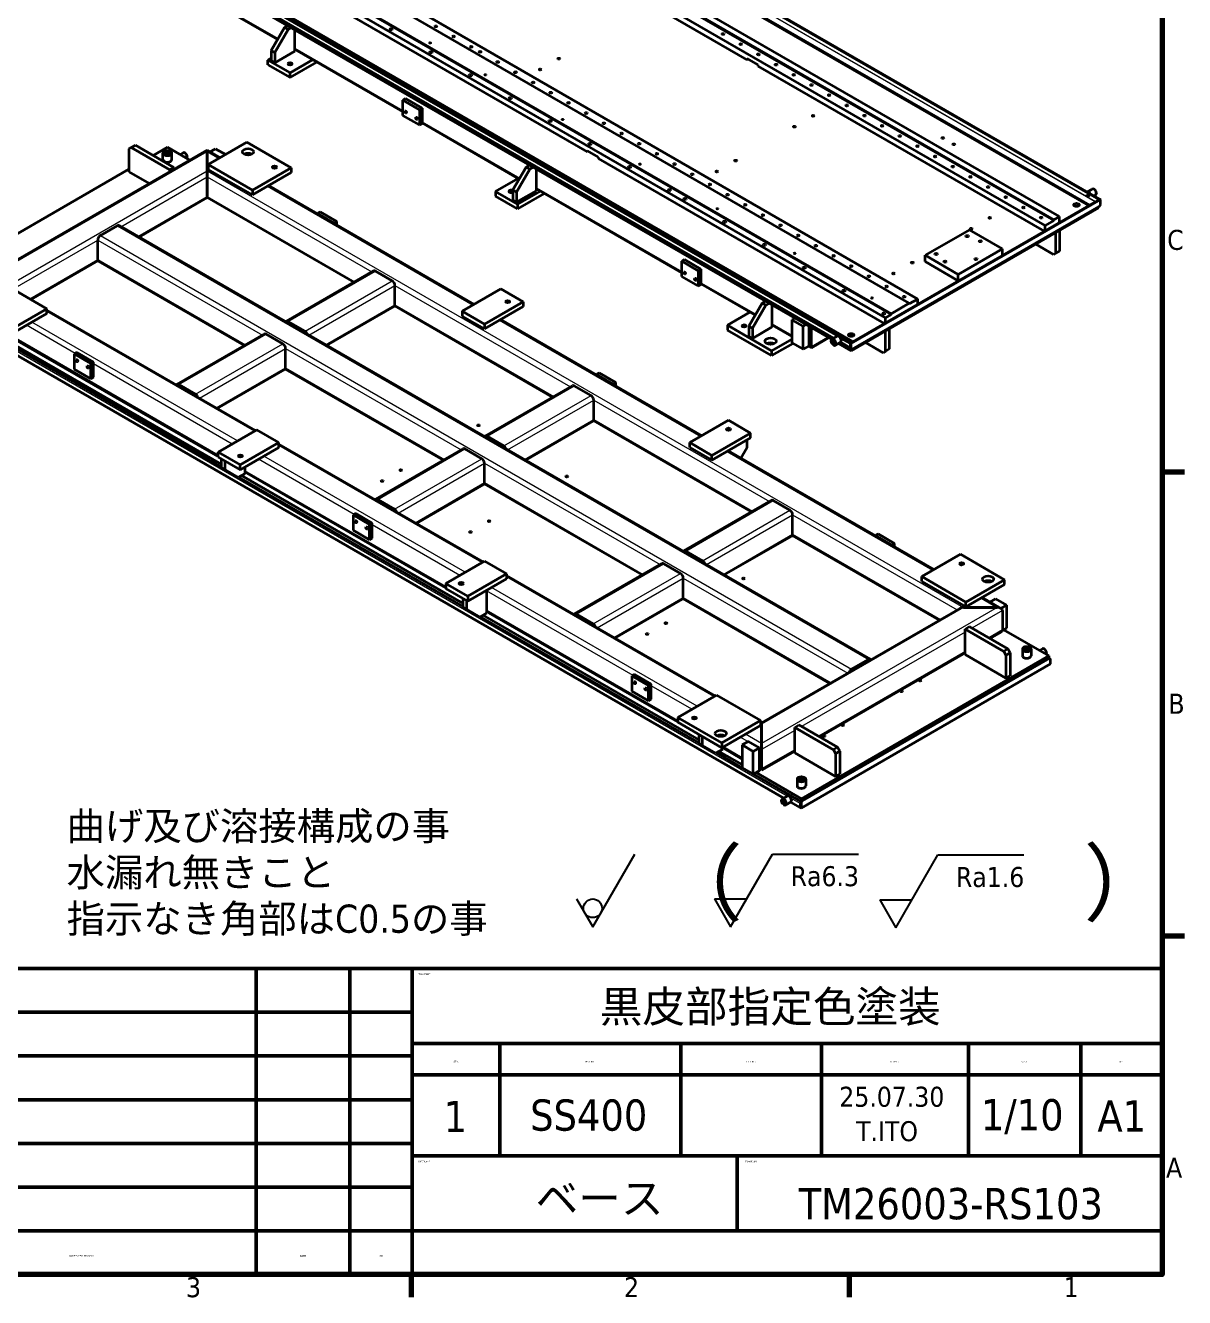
# Model space of a CAD drawing. Header units: millimetres. Extents: x -405 to 8410, y -405 to 5940.
# Drawn here: x 6391 to 8246, y 163 to 2200 of the extents above; entities that cross this region are included whole.
import ezdxf

# ---------------------------------------------------------------- set-up
doc = ezdxf.new("R2010")
doc.units = ezdxf.units.MM
doc.header["$LTSCALE"] = 10
for name, color, linetype, lineweight in [('Border (ISO)', 7, 'Continuous', 70), ('Symbol (ISO)', 7, 'Continuous', 25), ('Visible (ISO)', 7, 'Continuous', 35), ('Visible Narrow (ISO)', 7, 'Continuous', 5)]:
    doc.layers.add(name, color=color, linetype=linetype, lineweight=lineweight)
doc.styles.add('MX_NOTE_STANDARD', font='tahoma.ttf')
doc.styles.add('Note Text (JIS)', font='tahoma.ttf')

# ---------------------------------------------------------------- blocks, each defined once
blk = doc.blocks.new('図面枠 既定の図面枠')
at = {"layer": 'Border (ISO)'}
for p, q in [((821, 148.5), (824.6, 148.5)), ((821, 74.25), (824.6, 74.25)), ((700.83, 20), (700.83, 16.4)), ((770.92, 20), (770.92, 16.4))]:
    blk.add_line(p, q, dxfattribs=at)
at = {"layer": 'Border (ISO)', "flags": 128}
blk.add_lwpolyline([(20, 20), (20, 574), (821, 574), (821, 20), (20, 20)], dxfattribs=at)
at = {"layer": 'Border (ISO)', "char_height": 3.2, "attachment_point": 7, "style": 'MX_NOTE_STANDARD'}
for s, insert in [('C', (821.82, 183.97)), ('B', (822.02, 109.78)), ('A', (821.64, 35.53)), ('3', (664.8, 16.33)), ('2', (734.9, 16.4)), ('1', (805.24, 16.4))]:
    blk.add_mtext(s, dxfattribs=dict(at, insert=insert))
blk = doc.blocks.new('面の指示記号 ID1')
at = {"layer": 'Symbol (ISO)'}
for p, q in [((729.89, 75.65), (736.62, 87.3)), ((727.3, 80.13), (729.89, 75.65))]:
    blk.add_line(p, q, dxfattribs=at)
blk.add_circle((729.89, 78.64), 1.49, dxfattribs=at)
blk = doc.blocks.new('面の指示記号 ID2')
at = {"layer": 'Symbol (ISO)'}
for p, q in [((751.95, 75.65), (758.68, 87.3)), ((758.68, 87.3), (772.41, 87.3)), ((749.36, 80.13), (751.95, 75.65)), ((749.36, 80.13), (754.54, 80.13))]:
    blk.add_line(p, q, dxfattribs=at)
at = {"layer": 'Symbol (ISO)', "insert": (761.56, 82.12), "char_height": 3.2, "attachment_point": 7, "style": 'MX_NOTE_STANDARD'}
blk.add_mtext('Ra6.3', dxfattribs=at)
blk = doc.blocks.new('面の指示記号 ID3')
at = {"layer": 'Symbol (ISO)'}
for p, q in [((778.4, 75.52), (785.13, 87.18)), ((785.13, 87.18), (798.87, 87.18)), ((775.81, 80), (778.4, 75.52)), ((775.81, 80), (780.99, 80))]:
    blk.add_line(p, q, dxfattribs=at)
at = {"layer": 'Symbol (ISO)', "insert": (788.01, 81.99), "char_height": 3.2, "attachment_point": 7, "style": 'MX_NOTE_STANDARD'}
blk.add_mtext('Ra1.6', dxfattribs=at)

msp = doc.modelspace()

# ---------------------------------------------------------------- linework, layer by layer
at = {"color": 7, "linetype": 'Continuous', "lineweight": 50}
for p, q in [((6200.001, 690.001), (8210, 690.001)), ((6760.001, 690.001), (6760.001, 200)), ((6910, 690.001), (6910, 200)), ((7010, 690.001), (7010, 200)), ((8210, 690.001), (8210, 200)), ((6200.001, 620.001), (7010, 620.001)), ((6200.001, 550.001), (7010, 550.001)), ((7010, 570.001), (8210, 570.001)), ((7150, 390.001), (7150, 570.001)), ((7440, 570.001), (7440, 390.001)), ((7665, 570.001), (7665, 390.001)), ((7900, 570.001), (7900, 390.001)), ((8080, 570.001), (8080, 390.001)), ((8210, 520.001), (7010, 520.001)), ((6200.001, 480.001), (7010, 480.001)), ((6200.001, 410.001), (7010, 410.001)), ((7010, 390.001), (8210, 390.001)), ((7530, 390.001), (7530, 270.001)), ((6200.001, 340.001), (7010, 340.001)), ((6200.001, 270.001), (8210, 270.001)), ((8210, 200), (6200.001, 200))]:
    msp.add_line(p, q, dxfattribs=at)
at = {"layer": 'Visible (ISO)'}
for p, q in [((8109.084, 1920.832), (6698.406, 2735.288)), ((8110.215, 1921.486), (6699.537, 2735.941)), ((6688.93, 2722.959), (8093.669, 1911.933)), ((6688.93, 2721.652), (8092.537, 1911.279)), ((6636.604, 2696.749), (8036.676, 1888.417)), ((6636.604, 2695.524), (8036.676, 1887.193)), ((8045.868, 1893.725), (6645.797, 2702.056)), ((8022.887, 1879.232), (6622.816, 2687.563)), ((6419.169, 2569.988), (7819.24, 1761.656)), ((6376.389, 2546.514), (7776.461, 1738.182)), ((6376.389, 2545.289), (7776.461, 1736.957)), ((7805.452, 1754.92), (6405.38, 2563.252)), ((7767.268, 1731.65), (6367.197, 2539.982)), ((6301.153, 2505.934), (7711.831, 1691.478)), ((7715.366, 1693.52), (6310.628, 2504.546)), ((6316.835, 2484.55), (7681.277, 1696.79)), ((6319.24, 2494.185), (7691.048, 1702.171)), ((7684.503, 1698.789), (6320.177, 2486.483)), ((7100.113, 2401.79), (7545.59, 2144.593)), ((6579.329, 2301.168), (6794.471, 2176.956)), ((6844.494, 2254.208), (7289.971, 1997.011)), ((6810.906, 2199.298), (6805.603, 2196.237)), ((6805.603, 2196.237), (6784.39, 2159.494)), ((6790.047, 2156.228), (6811.26, 2192.971)), ((6811.26, 2192.971), (6805.603, 2196.237)), ((6816.563, 2196.033), (6811.26, 2192.971)), ((6821.866, 2158.27), (6821.866, 2192.971)), ((6784.39, 2159.494), (6790.047, 2156.228)), ((6784.39, 2159.494), (6784.39, 2143.164)), ((6821.866, 2161.139), (6994.931, 2061.221)), ((6784.39, 2147.247), (6779.086, 2144.185)), ((6779.086, 2144.185), (6814.442, 2123.773)), ((6779.086, 2136.428), (6779.086, 2144.185)), ((6784.39, 2143.164), (6790.047, 2139.898)), ((6790.047, 2139.898), (6821.866, 2158.27)), ((6790.047, 2156.228), (6790.047, 2139.898)), ((6814.442, 2123.773), (6850.515, 2144.599)), ((6814.442, 2116.016), (6857.232, 2140.721)), ((7545.59, 2144.593), (7545.59, 2146.634)), ((7545.59, 2146.634), (7563.268, 2136.428)), ((7547.358, 2145.614), (7545.59, 2144.593)), ((6779.086, 2136.428), (6814.442, 2116.016)), ((6814.442, 2116.016), (6814.442, 2123.773)), ((7563.268, 2136.428), (7563.268, 2134.387)), ((7563.268, 2134.387), (8021.119, 1870.046)), ((6994.931, 2079.988), (6999.173, 2082.437)), ((6994.931, 2079.988), (7021.447, 2064.679)), ((6994.931, 2055.493), (6994.931, 2079.988)), ((6999.173, 2082.437), (7025.69, 2067.128)), ((7021.447, 2064.679), (7025.69, 2067.128)), ((7021.447, 2064.679), (7021.447, 2040.184)), ((7025.69, 2067.128), (7025.69, 2042.633)), ((7021.447, 2040.184), (6994.931, 2055.493)), ((7021.447, 2040.184), (7025.69, 2042.633)), ((7025.69, 2043.462), (7181.259, 1953.644)), ((6298.879, 1778.769), (6681.767, 1999.83)), ((6556.609, 2001.883), (6560.144, 2003.924)), ((6556.609, 2001.883), (6556.609, 1965.14)), ((6560.144, 2003.924), (6566.862, 2007.802)), ((6622.016, 1968.202), (6560.144, 2003.924)), ((6628.733, 1972.081), (6566.862, 2007.802)), ((6595.146, 1991.472), (6618.127, 2004.74)), ((6613.531, 1998.413), (6613.177, 1998.209)), ((6618.127, 2004.74), (6654.2, 1983.914)), ((6622.723, 1998.413), (6623.077, 1998.209)), ((6643.308, 1995.827), (6638.436, 1993.015)), ((6646.411, 1995.351), (6646.058, 1995.555)), ((6681.767, 1999.83), (6681.767, 1997.8)), ((6681.767, 1997.8), (6681.767, 1999.83)), ((6681.767, 1999.83), (6702.616, 1987.792)), ((6681.767, 1966.773), (6681.767, 1997.8)), ((6681.767, 1997.8), (6681.767, 1966.773)), ((6683.534, 1976.775), (6745.406, 2012.497)), ((6686.352, 1997.182), (6695.202, 2002.291)), ((6695.202, 2002.291), (6711.465, 1992.901)), ((6745.406, 2012.497), (6816.117, 1971.672)), ((7289.971, 1997.011), (7289.971, 1999.053)), ((7289.971, 1999.053), (7307.649, 1988.847)), ((7291.739, 1998.032), (7289.971, 1997.011)), ((6611.127, 1984.736), (6611.127, 1995.351)), ((6613.531, 1981.674), (6613.177, 1981.879)), ((6622.723, 1981.674), (6623.077, 1981.879)), ((6625.127, 1984.736), (6625.127, 1995.351)), ((6649.947, 1989.227), (6649.947, 1988.819)), ((6754.245, 1935.951), (6683.534, 1976.775)), ((6683.534, 1976.775), (6683.534, 1969.019)), ((7197.694, 1975.987), (7192.39, 1972.925)), ((7307.649, 1988.847), (7307.649, 1986.805)), ((7307.649, 1986.805), (7765.5, 1722.464)), ((6322.556, 1834.093), (6556.609, 1969.223)), ((6556.609, 1965.14), (6589.146, 1946.355)), ((6628.733, 1972.081), (6622.016, 1968.202)), ((6622.016, 1965.333), (6622.016, 1968.202)), ((6628.733, 1969.211), (6628.733, 1972.081)), ((6681.767, 1966.773), (6681.767, 1956.975)), ((6681.767, 1956.975), (6681.767, 1966.773)), ((6681.767, 1925.949), (6681.767, 1956.975)), ((6681.767, 1956.975), (6681.767, 1925.949)), ((6754.245, 1928.194), (6683.534, 1969.019)), ((6816.117, 1971.672), (6754.245, 1935.951)), ((6816.117, 1963.916), (6754.245, 1928.194)), ((6816.117, 1971.672), (6816.117, 1963.916)), ((7143.246, 1933.937), (7179.319, 1954.764)), ((7192.39, 1972.925), (7171.177, 1936.182)), ((7176.834, 1932.916), (7198.047, 1969.659)), ((7198.047, 1969.659), (7192.39, 1972.925)), ((7203.35, 1972.721), (7198.047, 1969.659)), ((7208.654, 1934.958), (7208.654, 1969.659)), ((6754.245, 1935.951), (6754.245, 1928.194)), ((6780.044, 1943.089), (7109.202, 1753.049)), ((7171.177, 1936.182), (7176.834, 1932.916)), ((7171.177, 1936.182), (7171.177, 1919.853)), ((7176.834, 1916.587), (7208.654, 1934.958)), ((7208.654, 1937.827), (7441.292, 1803.514)), ((8090.219, 1933.03), (8098.273, 1937.68)), ((8101.376, 1937.203), (8101.023, 1937.407)), ((6572.498, 1860.833), (6681.767, 1923.919)), ((6681.767, 1925.949), (6681.767, 1923.919)), ((6681.767, 1923.919), (6681.767, 1925.949)), ((6681.767, 1923.919), (6916.547, 1788.369)), ((7178.602, 1913.525), (7143.246, 1933.937)), ((7143.246, 1933.937), (7143.246, 1926.18)), ((7178.602, 1905.768), (7143.246, 1926.18)), ((7171.177, 1919.853), (7176.834, 1916.587)), ((7176.834, 1932.916), (7176.834, 1916.587)), ((7214.675, 1934.351), (7178.602, 1913.525)), ((7221.392, 1930.473), (7178.602, 1905.768)), ((8110.215, 1921.486), (7710.7, 1690.825)), ((8111.346, 1920.832), (7711.831, 1690.172)), ((8101.219, 1926.679), (8103.773, 1928.153)), ((8104.912, 1931.079), (8104.912, 1930.671)), ((8109.084, 1920.832), (8110.215, 1921.486)), ((8110.215, 1921.486), (8111.346, 1920.832)), ((8111.346, 1912.667), (8111.346, 1920.832)), ((6862.786, 1901.045), (6858.543, 1898.596)), ((6885.06, 1883.287), (6858.543, 1898.596)), ((6858.543, 1898.596), (6858.543, 1897.767)), ((6889.302, 1885.736), (6862.786, 1901.045)), ((7178.602, 1913.525), (7178.602, 1905.768)), ((7712.467, 1678.782), (8108.447, 1907.401)), ((7713.599, 1680.986), (8109.579, 1909.606)), ((8036.676, 1888.417), (8045.868, 1893.725)), ((8045.868, 1884.335), (8045.868, 1893.725)), ((8108.447, 1907.401), (8108.447, 1908.952)), ((8111.346, 1912.667), (8109.579, 1909.606)), ((6511, 1863.282), (6537.87, 1878.796)), ((6540.87, 1879.093), (7742.952, 1185.071)), ((6889.302, 1885.736), (6885.06, 1883.287)), ((6885.06, 1882.458), (6885.06, 1883.287)), ((6889.302, 1880.009), (6889.302, 1885.736)), ((8036.676, 1887.193), (8022.887, 1879.232)), ((8022.887, 1871.067), (8022.887, 1879.232)), ((8036.676, 1888.417), (8036.676, 1887.193)), ((6506.758, 1824.907), (6506.758, 1855.934)), ((7901.618, 1872.496), (7830.908, 1831.671)), ((7954.651, 1841.877), (7901.618, 1872.496)), ((8039.858, 1835.141), (8039.858, 1867.801)), ((8046.575, 1839.019), (8046.575, 1871.679)), ((7883.941, 1801.052), (7954.651, 1841.877)), ((7954.651, 1831.671), (7954.651, 1841.877)), ((8008.038, 1849.43), (8036.322, 1833.1)), ((8039.858, 1835.141), (8036.322, 1833.1)), ((8046.575, 1839.019), (8039.858, 1835.141)), ((6399.62, 1761.022), (6507.139, 1823.098)), ((6508, 1822.16), (6741.538, 1687.327)), ((7441.292, 1822.281), (7445.535, 1824.731)), ((7441.292, 1822.281), (7467.808, 1806.972)), ((7441.292, 1797.786), (7441.292, 1822.281)), ((7445.535, 1824.731), (7472.051, 1809.421)), ((7830.908, 1831.671), (7883.941, 1801.052)), ((7830.908, 1821.465), (7830.908, 1831.671)), ((7830.908, 1821.465), (7883.941, 1790.846)), ((6808.521, 1726), (6948.174, 1806.629)), ((6978.044, 1790.818), (6951.174, 1806.332)), ((7467.808, 1782.477), (7441.292, 1797.786)), ((7467.808, 1806.972), (7472.051, 1809.421)), ((7467.808, 1806.972), (7467.808, 1782.477)), ((7472.051, 1809.421), (7472.051, 1784.926)), ((7883.941, 1790.846), (7883.941, 1801.052)), ((6425.44, 1746.115), (6354.73, 1786.94)), ((6982.287, 1752.443), (6982.287, 1783.47)), ((7090.121, 1742.033), (7151.993, 1777.754)), ((7151.993, 1777.754), (7187.348, 1757.342)), ((7467.808, 1782.477), (7472.051, 1784.926)), ((7472.051, 1785.755), (7558.854, 1735.64)), ((7187.348, 1757.342), (7125.476, 1721.62)), ((7187.348, 1757.342), (7187.348, 1749.585)), ((7569.985, 1754.92), (7548.772, 1718.178)), ((7554.429, 1714.912), (7575.642, 1751.654)), ((7575.289, 1757.982), (7569.985, 1754.92)), ((7575.642, 1751.654), (7569.985, 1754.92)), ((7580.945, 1754.716), (7575.642, 1751.654)), ((7586.249, 1716.953), (7586.249, 1751.654)), ((7776.461, 1738.182), (7805.452, 1754.92)), ((7819.24, 1761.656), (7805.452, 1753.695)), ((7805.452, 1753.695), (7805.452, 1754.92)), ((7819.24, 1753.491), (7819.24, 1761.656)), ((7604.698, 962.8), (6240.375, 1750.492)), ((6363.568, 1710.393), (6425.44, 1746.115)), ((6363.568, 1702.637), (6425.44, 1738.358)), ((6425.44, 1738.358), (6425.44, 1746.115)), ((6759.184, 1550.967), (6425.44, 1743.654)), ((6873.018, 1687.327), (6981.044, 1749.696)), ((6981.906, 1750.634), (7234.745, 1604.657)), ((7090.121, 1742.033), (7090.121, 1734.276)), ((7125.476, 1721.62), (7090.121, 1742.033)), ((7125.476, 1713.864), (7090.121, 1734.276)), ((7187.348, 1749.585), (7125.476, 1713.864)), ((7514.477, 1719.607), (7550.55, 1740.433)), ((7622.311, 1730.834), (7617.715, 1728.18)), ((7776.461, 1736.957), (7767.268, 1731.65)), ((7767.268, 1723.485), (7767.268, 1731.65)), ((7776.461, 1738.182), (7776.461, 1736.957)), ((6838.391, 1710.189), (6811.521, 1725.703)), ((6811.521, 1723.253), (6838.391, 1707.74)), ((7125.476, 1721.62), (7125.476, 1713.864)), ((7151.275, 1728.759), (7473.362, 1542.802)), ((7514.477, 1719.607), (7514.477, 1711.85)), ((7585.188, 1678.782), (7514.477, 1719.607)), ((7585.188, 1671.025), (7514.477, 1711.85)), ((7548.772, 1718.178), (7554.429, 1714.912)), ((7548.772, 1718.178), (7548.772, 1701.848)), ((7554.429, 1698.582), (7586.249, 1716.953)), ((7554.429, 1714.912), (7554.429, 1698.582)), ((7586.249, 1719.823), (7617.715, 1701.656)), ((7617.715, 1728.18), (7617.715, 1691.438)), ((7635.393, 1717.974), (7617.715, 1728.18)), ((7639.989, 1720.627), (7635.393, 1717.974)), ((7635.393, 1681.231), (7635.393, 1717.974)), ((7645.292, 1686.947), (7645.292, 1717.566)), ((7648.828, 1685.722), (7648.828, 1715.524)), ((7648.828, 1685.722), (7648.828, 1715.524)), ((7767.268, 1677.761), (7767.268, 1710.421)), ((7773.986, 1681.64), (7773.986, 1714.3)), ((6704.747, 1492.593), (6355.083, 1694.472)), ((6704.747, 1497.492), (6359.326, 1696.921)), ((6699.444, 1509.547), (6364.629, 1702.853)), ((6633.512, 1624.959), (6773.165, 1705.588)), ((6803.035, 1689.777), (6776.165, 1705.29)), ((7548.772, 1701.848), (7554.429, 1698.582)), ((7617.715, 1697.561), (7585.188, 1678.782)), ((7619.129, 1690.621), (7585.188, 1671.025)), ((7617.715, 1691.438), (7635.393, 1681.231)), ((7648.828, 1683.693), (7676.395, 1699.609)), ((7680.648, 1694.295), (7680.648, 1694.704)), ((7681.787, 1697.221), (7689.918, 1701.916)), ((7687.287, 1687.695), (7695.418, 1692.39)), ((7692.158, 1690.508), (7712.467, 1678.782)), ((7693.022, 1701.44), (7692.668, 1701.644)), ((7694.563, 1700.142), (7710.7, 1690.825)), ((7710.7, 1683.665), (7695.5, 1692.44)), ((7696.557, 1695.316), (7696.557, 1694.908)), ((7711.831, 1691.478), (7710.7, 1690.825)), ((7710.7, 1690.825), (7710.7, 1682.66)), ((7710.7, 1690.825), (7711.831, 1690.172)), ((7710.7, 1690.825), (7710.7, 1684.375)), ((7711.831, 1690.172), (7711.831, 1682.007)), ((7735.448, 1692.05), (7763.733, 1675.72)), ((6473.17, 1676.101), (6468.927, 1673.651)), ((6495.444, 1658.342), (6468.927, 1673.651)), ((6468.927, 1673.651), (6468.927, 1649.156)), ((6499.687, 1660.791), (6473.17, 1676.101)), ((6807.278, 1651.402), (6807.278, 1682.428)), ((7585.188, 1678.782), (7585.188, 1671.025)), ((7645.292, 1686.947), (7635.393, 1681.231)), ((7644.242, 1686.341), (7648.828, 1683.693)), ((7648.828, 1685.722), (7648.828, 1683.693)), ((7648.828, 1683.693), (7648.828, 1685.722)), ((7684.183, 1688.172), (7684.537, 1687.968)), ((7711.831, 1682.007), (7710.7, 1682.66)), ((7713.599, 1680.986), (7711.831, 1682.007)), ((7712.467, 1678.782), (7712.467, 1681.64)), ((7767.268, 1677.761), (7763.733, 1675.72)), ((7773.986, 1681.64), (7767.268, 1677.761)), ((6499.687, 1660.791), (6495.444, 1658.342)), ((6495.444, 1633.847), (6495.444, 1658.342)), ((6499.687, 1636.296), (6499.687, 1660.791)), ((6806.897, 1649.592), (7059.736, 1503.616)), ((6468.927, 1649.156), (6495.444, 1633.847)), ((6499.687, 1636.296), (6495.444, 1633.847)), ((6698.009, 1586.286), (6806.035, 1648.655)), ((7309.147, 1643.339), (7304.904, 1640.889)), ((7331.421, 1625.58), (7304.904, 1640.889)), ((7304.904, 1640.889), (7304.904, 1640.061)), ((7335.663, 1628.029), (7309.147, 1643.339)), ((6663.382, 1609.148), (6636.512, 1624.661)), ((6636.512, 1622.212), (6663.382, 1606.698)), ((7126.719, 1542.288), (7266.372, 1622.917)), ((7296.242, 1607.107), (7269.372, 1622.62)), ((7335.663, 1628.029), (7331.421, 1625.58)), ((7331.421, 1624.751), (7331.421, 1625.58)), ((7335.663, 1622.302), (7335.663, 1628.029)), ((7300.485, 1568.731), (7300.485, 1599.758)), ((6761.316, 1552.197), (6699.444, 1516.476)), ((6796.671, 1531.785), (6761.316, 1552.197)), ((7191.216, 1503.616), (7299.242, 1565.985)), ((7300.104, 1566.922), (7552.943, 1420.945)), ((7516.153, 1567.507), (7454.281, 1531.785)), ((7551.508, 1547.094), (7516.153, 1567.507)), ((6734.8, 1496.063), (6796.671, 1531.785)), ((6796.671, 1524.028), (6796.671, 1531.785)), ((7123.344, 1340.719), (6796.671, 1529.323)), ((7156.589, 1526.478), (7129.719, 1541.991)), ((7129.719, 1539.542), (7156.589, 1524.028)), ((7454.281, 1531.785), (7489.636, 1511.372)), ((7454.281, 1524.028), (7454.281, 1531.785)), ((7489.636, 1511.372), (7551.508, 1547.094)), ((7489.636, 1503.616), (7551.508, 1539.337)), ((7546.205, 1524.028), (7546.205, 1536.276)), ((7551.508, 1539.337), (7551.508, 1547.094)), ((6699.444, 1516.476), (6734.8, 1496.063)), ((6699.444, 1508.719), (6699.444, 1516.476)), ((6699.444, 1508.719), (6734.8, 1488.306)), ((6734.8, 1488.306), (6796.671, 1524.028)), ((6951.71, 1441.247), (7091.363, 1521.876)), ((7121.233, 1506.065), (7094.363, 1521.579)), ((7454.281, 1524.028), (7489.636, 1503.616)), ((7489.636, 1503.616), (7489.636, 1511.372)), ((7515.435, 1518.511), (7844.593, 1328.471)), ((7546.205, 1524.028), (7536.123, 1506.567)), ((6704.747, 1491.368), (6704.747, 1505.657)), ((6710.404, 1488.102), (6704.747, 1491.368)), ((6710.404, 1488.102), (6710.404, 1502.391)), ((6731.618, 1475.855), (6710.404, 1488.102)), ((6734.8, 1488.306), (6734.8, 1496.063)), ((6742.224, 1492.593), (6742.224, 1481.979)), ((7125.476, 1467.69), (7125.476, 1498.717)), ((6742.224, 1481.979), (6731.618, 1475.855)), ((7091.535, 1269.281), (6732.678, 1476.467)), ((7091.535, 1274.18), (6736.921, 1478.917)), ((7063.604, 1299.299), (6742.224, 1484.848)), ((7016.207, 1402.574), (7124.233, 1464.943)), ((7125.095, 1465.881), (7377.934, 1319.904)), ((6981.58, 1425.436), (6954.71, 1440.95)), ((6954.71, 1438.5), (6981.58, 1422.987)), ((7444.917, 1358.577), (7584.57, 1439.206)), ((7614.44, 1423.395), (7587.57, 1438.908)), ((6919.531, 1418.394), (6915.289, 1415.944)), ((6941.805, 1400.635), (6915.289, 1415.944)), ((6915.289, 1415.944), (6915.289, 1391.45)), ((6946.048, 1403.085), (6919.531, 1418.394)), ((7618.683, 1385.02), (7618.683, 1416.046)), ((6915.289, 1391.45), (6941.805, 1376.14)), ((6946.048, 1403.085), (6941.805, 1400.635)), ((6941.805, 1376.14), (6941.805, 1400.635)), ((6946.048, 1378.59), (6946.048, 1403.085)), ((7755.508, 1385.632), (7751.266, 1383.182)), ((7782.025, 1370.323), (7755.508, 1385.632)), ((6946.048, 1378.59), (6941.805, 1376.14)), ((7509.414, 1319.904), (7617.44, 1382.273)), ((7618.302, 1383.21), (7853.463, 1247.44)), ((7777.782, 1367.873), (7751.266, 1383.182)), ((7751.266, 1383.182), (7751.266, 1382.354)), ((7782.025, 1370.323), (7777.782, 1367.873)), ((7777.782, 1367.045), (7777.782, 1367.873)), ((7782.025, 1364.595), (7782.025, 1370.323)), ((7474.787, 1342.766), (7447.917, 1358.279)), ((7447.917, 1355.83), (7474.787, 1340.316)), ((7887.384, 1353.176), (7825.512, 1317.455)), ((7958.094, 1312.351), (7887.384, 1353.176)), ((7063.604, 1306.228), (7125.476, 1341.949)), ((7125.476, 1341.949), (7160.831, 1321.537)), ((7269.908, 1257.535), (7409.561, 1338.164)), ((7439.431, 1322.353), (7412.561, 1337.867)), ((7098.96, 1285.815), (7063.604, 1306.228)), ((7063.604, 1306.228), (7063.604, 1298.471)), ((7160.831, 1321.537), (7098.96, 1285.815)), ((7160.831, 1313.78), (7098.96, 1278.059)), ((7160.831, 1321.537), (7160.831, 1313.78)), ((7494.575, 1126.388), (7160.831, 1319.075)), ((7443.674, 1283.978), (7443.674, 1315.005)), ((7825.512, 1317.455), (7896.222, 1276.63)), ((7825.512, 1309.698), (7825.512, 1317.455)), ((7825.512, 1309.698), (7896.222, 1268.873)), ((7896.222, 1276.63), (7958.094, 1312.351)), ((7896.222, 1268.873), (7958.094, 1304.595)), ((7958.094, 1304.595), (7958.094, 1312.351)), ((7098.96, 1278.059), (7063.604, 1298.471)), ((7098.96, 1285.815), (7098.96, 1278.059)), ((7129.012, 1295.409), (7129.012, 1258.667)), ((7922.021, 1283.768), (7952.073, 1266.417)), ((7091.535, 1268.056), (7091.535, 1282.345)), ((7097.192, 1264.79), (7091.535, 1268.056)), ((7097.192, 1264.79), (7097.192, 1279.079)), ((7118.405, 1252.543), (7097.192, 1264.79)), ((7334.405, 1218.863), (7442.431, 1281.231)), ((7443.293, 1282.169), (7678.454, 1146.398)), ((7886.333, 1266.417), (7569.186, 1083.312)), ((7892.333, 1267.852), (7946.073, 1267.852)), ((7946.073, 1267.852), (7892.333, 1267.852)), ((7896.222, 1268.873), (7896.222, 1276.63)), ((7934.396, 1276.624), (7943.245, 1281.733)), ((7943.245, 1281.733), (7960.923, 1271.527)), ((7952.073, 1266.417), (7960.923, 1271.527)), ((7954.559, 1262.953), (7954.559, 1231.926)), ((7954.559, 1262.953), (7954.559, 1231.926)), ((7960.923, 1271.527), (7960.923, 1234.784)), ((7129.012, 1258.667), (7118.405, 1252.543)), ((7469.13, 1051.277), (7119.466, 1253.155)), ((7469.13, 1056.176), (7123.708, 1255.605)), ((7434.835, 1084.969), (7129.012, 1261.537)), ((7299.778, 1241.724), (7272.908, 1257.238)), ((7272.908, 1254.788), (7299.778, 1239.275)), ((7894.808, 1233.355), (7901.526, 1237.234)), ((7894.808, 1233.355), (7956.68, 1197.634)), ((7894.808, 1192.531), (7894.808, 1233.355)), ((7901.526, 1237.234), (7963.398, 1201.512)), ((7952.073, 1228.462), (7934.396, 1218.256)), ((7954.414, 1231.027), (7960.923, 1234.784)), ((7956.326, 1232.131), (8028.805, 1190.285)), ((7963.398, 1201.512), (7956.68, 1197.634)), ((7966.933, 1195.388), (7963.398, 1201.512)), ((7988.853, 1204.37), (7988.5, 1204.166)), ((7998.046, 1204.37), (7998.399, 1204.166)), ((8018.63, 1201.784), (8013.759, 1198.972)), ((8021.734, 1201.308), (8021.38, 1201.512)), ((8028.805, 1190.285), (7632.825, 961.666)), ((8028.805, 1187.427), (7632.825, 958.808)), ((8029.936, 1186.774), (7633.956, 958.155)), ((7894.808, 1195.4), (7661.806, 1060.876)), ((7713.082, 1169.26), (7739.952, 1184.774)), ((7739.952, 1182.324), (7713.082, 1166.811)), ((7960.216, 1154.768), (7894.808, 1192.531)), ((7956.68, 1197.634), (7960.216, 1191.51)), ((7960.216, 1191.51), (7966.933, 1195.388)), ((7960.216, 1191.51), (7960.216, 1154.768)), ((7966.933, 1195.388), (7966.933, 1158.646)), ((7986.45, 1201.308), (7986.45, 1190.693)), ((7988.853, 1187.632), (7988.5, 1187.836)), ((7998.046, 1187.632), (7998.399, 1187.836)), ((8000.45, 1201.308), (8000.45, 1190.693)), ((8025.269, 1195.184), (8025.269, 1194.776)), ((8028.805, 1190.285), (8028.805, 1187.427)), ((8028.805, 1187.427), (8029.936, 1186.774)), ((8029.936, 1186.774), (8031.704, 1185.754)), ((8031.704, 1177.589), (8031.704, 1185.754)), ((7365.892, 1160.687), (7361.65, 1158.238)), ((7392.409, 1145.378), (7365.892, 1160.687)), ((7632.189, 946.928), (8031.704, 1177.589)), ((7388.166, 1142.928), (7361.65, 1158.238)), ((7361.65, 1158.238), (7361.65, 1133.743)), ((7392.409, 1145.378), (7388.166, 1142.928)), ((7388.166, 1118.433), (7388.166, 1142.928)), ((7392.409, 1120.883), (7392.409, 1145.378)), ((7960.216, 1154.768), (7966.933, 1158.646)), ((7361.65, 1133.743), (7388.166, 1118.433)), ((7392.409, 1120.883), (7388.166, 1118.433)), ((7434.835, 1091.897), (7496.707, 1127.619)), ((7496.707, 1127.619), (7567.418, 1086.794)), ((7434.835, 1091.897), (7434.835, 1084.141)), ((7505.546, 1051.072), (7434.835, 1091.897)), ((7505.546, 1043.316), (7434.835, 1084.141)), ((7567.418, 1086.794), (7505.546, 1051.072)), ((7567.418, 1086.794), (7567.418, 1079.038)), ((7569.186, 1083.312), (7567.418, 1084.333)), ((7569.186, 1083.312), (7569.186, 1081.283)), ((7569.186, 1081.283), (7569.186, 1083.312)), ((7569.186, 1050.256), (7569.186, 1081.283)), ((7569.186, 1081.283), (7569.186, 1050.256)), ((7622.219, 1075.976), (7628.936, 1079.854)), ((7628.936, 1079.854), (7690.808, 1044.132)), ((7469.13, 1050.052), (7469.13, 1064.341)), ((7474.787, 1046.786), (7474.787, 1061.075)), ((7567.418, 1079.038), (7505.546, 1043.316)), ((7506.607, 1063.558), (7506.607, 1061.449)), ((7622.219, 1075.976), (7684.09, 1040.254)), ((7622.219, 1035.151), (7622.219, 1075.976)), ((7474.787, 1046.786), (7469.13, 1050.052)), ((7496, 1034.538), (7474.787, 1046.786)), ((7506.607, 1040.662), (7496, 1034.538)), ((7505.546, 1051.072), (7505.546, 1043.316)), ((7506.607, 1043.928), (7506.607, 1040.662)), ((7538.073, 1025.365), (7506.607, 1043.532)), ((7547.972, 1053.522), (7538.073, 1047.807)), ((7555.75, 1037.6), (7538.073, 1047.807)), ((7538.073, 1047.807), (7538.073, 1011.064)), ((7565.65, 1043.316), (7547.972, 1053.522)), ((7565.65, 1043.316), (7555.75, 1037.6)), ((7565.65, 1006.573), (7565.65, 1043.316)), ((7569.186, 1050.256), (7569.186, 1040.458)), ((7569.186, 1040.458), (7569.186, 1050.256)), ((7569.186, 1040.458), (7569.186, 1009.431)), ((7569.186, 1040.458), (7569.186, 1009.431)), ((7690.808, 1044.132), (7684.09, 1040.254)), ((7684.09, 1040.254), (7687.626, 1034.13)), ((7694.343, 1038.009), (7690.808, 1044.132)), ((7538.073, 1011.472), (7497.061, 1035.151)), ((7538.073, 1016.371), (7501.303, 1037.6)), ((7555.75, 1000.858), (7555.75, 1037.6)), ((7622.219, 1038.021), (7569.186, 1007.402)), ((7687.626, 997.388), (7622.219, 1035.151)), ((7687.626, 1034.13), (7694.343, 1038.009)), ((7687.626, 1034.13), (7687.626, 997.388)), ((7694.343, 1038.009), (7694.343, 1001.266)), ((7538.073, 1011.064), (7555.75, 1000.858)), ((7565.65, 1006.573), (7555.75, 1000.858)), ((7631.941, 957.277), (7556.104, 1001.062)), ((7632.825, 961.666), (7560.347, 1003.512)), ((7569.186, 1007.402), (7565.65, 1009.443)), ((7569.186, 1009.431), (7569.186, 1007.402)), ((7569.186, 1007.402), (7569.186, 1009.431)), ((7687.626, 997.388), (7694.343, 1001.266)), ((7625.825, 993.101), (7625.825, 982.487)), ((7628.229, 996.163), (7627.875, 995.959)), ((7628.229, 979.425), (7627.875, 979.629)), ((7637.421, 996.163), (7637.775, 995.959)), ((7637.421, 979.425), (7637.775, 979.629)), ((7639.825, 993.101), (7639.825, 982.487)), ((7601.005, 958.4), (7601.005, 958.808)), ((7610.276, 966.021), (7602.144, 961.326)), ((7613.38, 965.544), (7613.026, 965.749)), ((7616.915, 959.421), (7616.915, 959.013)), ((7632.825, 958.808), (7631.057, 955.747)), ((7632.189, 955.093), (7633.956, 958.155)), ((7632.825, 961.666), (7632.825, 958.808)), ((7633.956, 958.155), (7632.825, 958.808)), ((7604.541, 952.276), (7604.894, 952.072)), ((7615.776, 956.495), (7607.644, 951.8)), ((7631.057, 947.582), (7615.698, 956.449)), ((7631.057, 955.747), (7632.189, 955.093)), ((7631.057, 955.747), (7631.057, 947.582)), ((7631.057, 954.032), (7631.057, 947.582)), ((7631.057, 947.582), (7632.189, 946.928)), ((7632.189, 955.093), (7632.189, 946.928))]:
    msp.add_line(p, q, dxfattribs=at)
for centre, major_axis in [((6976.016, 2193.379), (-2.094, 0)), ((7047.787, 2198.074), (-1.662, 0)), ((7076.071, 2181.744), (-1.662, 0)), ((7507.406, 2185.826), (1.662, 0)), ((7038.595, 2171.538), (-1.034, 0)), ((7104.356, 2165.414), (-1.662, 0)), ((7535.691, 2169.496), (1.662, 0)), ((6814.442, 2138.061), (-3.459, 0)), ((7039.655, 2156.637), (-2.094, 0)), ((7118.498, 2157.249), (-1.662, 0)), ((7146.782, 2140.919), (-1.662, 0)), ((7244.716, 2146.43), (1.662, 0)), ((7563.975, 2153.166), (1.662, 0)), ((7103.295, 2119.894), (-2.094, 0)), ((7126.983, 2120.507), (-1.034, 0)), ((7175.066, 2124.589), (-1.662, 0)), ((7214.664, 2129.08), (1.662, 0)), ((7592.259, 2136.837), (1.662, 0)), ((7620.543, 2120.507), (1.662, 0)), ((7203.35, 2108.259), (-1.662, 0)), ((7648.828, 2104.177), (1.662, 0)), ((7166.934, 2083.152), (-2.094, 0)), ((7231.635, 2091.929), (-1.662, 0)), ((7677.112, 2087.847), (1.662, 0)), ((6999.35, 2061.106), (-1.047, 1.813)), ((7259.919, 2075.599), (-1.662, 0)), ((7288.203, 2059.269), (-1.662, 0)), ((7705.396, 2071.517), (1.662, 0)), ((7017.028, 2050.9), (-1.047, 1.813)), ((7230.574, 2046.41), (-2.094, 0)), ((7250.727, 2049.063), (-1.034, 0)), ((7316.488, 2042.939), (-1.662, 0)), ((7621.604, 2037.428), (1.662, 0)), ((7651.656, 2054.779), (1.662, 0)), ((7733.681, 2055.187), (1.662, 0)), ((7761.965, 2038.857), (1.662, 0)), ((7344.772, 2026.609), (-1.662, 0)), ((7790.249, 2022.527), (1.662, 0)), ((7859.192, 2019.465), (1.662, 0)), ((6618.127, 1995.759), (6.5, 0)), ((6618.127, 1995.759), (-4.265, 0)), ((6747.174, 1997.188), (9, 0)), ((7294.214, 2009.667), (-2.094, 0)), ((7373.056, 2010.28), (-1.662, 0)), ((7818.533, 2006.197), (1.662, 0)), ((7876.87, 2009.259), (1.662, 0)), ((7374.47, 1977.62), (-1.034, 0)), ((7401.34, 1993.95), (-1.662, 0)), ((7429.625, 1977.62), (-1.662, 0)), ((7527.559, 1983.131), (1.662, 0)), ((7846.818, 1989.867), (1.662, 0)), ((6789.6, 1972.693), (3.459, 0)), ((7357.853, 1972.925), (-2.094, 0)), ((7457.909, 1961.29), (-1.662, 0)), ((7497.507, 1965.78), (1.662, 0)), ((7875.102, 1973.537), (1.662, 0)), ((7903.386, 1957.207), (1.662, 0)), ((7421.493, 1936.182), (-2.094, 0)), ((7486.193, 1944.96), (-1.662, 0)), ((7931.67, 1940.877), (1.662, 0)), ((7446.242, 1921.894), (-2.094, 0)), ((7514.477, 1928.63), (-1.662, 0)), ((7959.955, 1924.547), (1.662, 0)), ((8073.092, 1912.3), (4.5, 0)), ((8091.406, 1927.364), (-1, 1.732)), ((7498.214, 1906.176), (-1.034, 0)), ((7542.762, 1912.3), (-1.662, 0)), ((7571.046, 1895.97), (-1.662, 0)), ((7988.239, 1908.217), (1.662, 0)), ((7509.881, 1885.151), (-2.094, 0)), ((7599.33, 1879.64), (-1.662, 0)), ((7904.447, 1874.129), (1.662, 0)), ((7934.499, 1891.479), (1.662, 0)), ((8016.523, 1891.888), (1.662, 0)), ((7627.615, 1863.31), (-1.662, 0)), ((7898.083, 1862.29), (2.094, 0)), ((7919.296, 1854.125), (2, 0)), ((7573.521, 1848.409), (-2.094, 0)), ((7621.958, 1834.733), (-1.034, 0)), ((7655.899, 1846.98), (-1.662, 0)), ((7848.585, 1833.712), (2.094, 0)), ((7637.16, 1811.667), (-2.094, 0)), ((7684.183, 1830.65), (-1.662, 0)), ((7712.467, 1814.32), (-1.662, 0)), ((7810.402, 1819.832), (1.662, 0)), ((7862.728, 1821.465), (2, 0)), ((7912.225, 1825.547), (2.094, 0)), ((7445.711, 1803.4), (-1.047, 1.813)), ((7463.389, 1793.194), (-1.047, 1.813)), ((7740.752, 1797.99), (-1.662, 0)), ((7780.35, 1802.481), (1.662, 0)), ((7700.8, 1774.924), (-2.094, 0)), ((7769.036, 1781.66), (-1.662, 0)), ((7162.599, 1757.342), (-3.459, 0)), ((7745.701, 1763.289), (-1.034, 0)), ((7797.32, 1765.331), (-1.662, 0)), ((7764.44, 1738.182), (-2.094, 0)), ((7540.994, 1718.586), (-3.459, 0)), ((7583.42, 1694.091), (-9, 0)), ((7684.183, 1692.254), (-2.5, 4.33)), ((7684.183, 1692.254), (-1.691, 2.93)), ((7712.467, 1704.093), (4.5, 0)), ((6473.347, 1662.935), (-1.047, 1.813)), ((6491.024, 1652.728), (-1.047, 1.813)), ((7115.93, 1559.342), (1.662, 0)), ((7516.153, 1553.218), (3.459, 0)), ((6734.8, 1510.352), (-3.459, 0)), ((6991.833, 1487.694), (1.662, 0)), ((6961.781, 1470.343), (1.662, 0)), ((7257.351, 1477.692), (1.662, 0)), ((6919.708, 1405.228), (-1.047, 1.813)), ((7133.254, 1406.044), (1.662, 0)), ((6937.386, 1395.022), (-1.047, 1.813)), ((7103.202, 1388.694), (1.662, 0)), ((7889.151, 1337.867), (-3.459, 0)), ((7088.353, 1306.228), (3.459, 0)), ((7540.194, 1314.393), (1.662, 0)), ((7931.578, 1313.372), (-9, 0)), ((7416.097, 1242.745), (1.662, 0)), ((7386.045, 1225.395), (1.662, 0)), ((7993.45, 1201.716), (-6.5, 0)), ((7993.45, 1201.716), (4.265, 0)), ((7366.069, 1147.521), (-1.047, 1.813)), ((7823.037, 1151.093), (1.662, 0)), ((7383.747, 1137.315), (-1.047, 1.813)), ((7792.985, 1133.743), (1.662, 0)), ((7461.352, 1090.877), (-3.459, 0)), ((7698.94, 1079.446), (1.662, 0)), ((7503.778, 1066.382), (-9, 0)), ((7668.888, 1062.095), (1.662, 0)), ((7632.825, 993.509), (6.5, 0)), ((7632.825, 993.509), (-4.265, 0)), ((7604.541, 956.359), (-2.5, 4.33)), ((7604.541, 956.359), (-1.691, 2.93))]:
    msp.add_ellipse(centre, major_axis=major_axis, ratio=0.57735027, dxfattribs=at)
for centre, major_axis, start_param, end_param in [((6618.127, 1995.351), (-7, 0), 5.49778714, 10.21017612), ((6618.127, 1995.398), (3.824, 0), 5.55400841, 10.15395485), ((6646.058, 1991.064), (2.75, -4.763), 0.20846682, 3.14159265), ((6618.127, 1984.736), (-7, 0), 0, 3.14159265), ((6618.127, 1984.328), (6.5, 0), 3.92699082, 5.49778714), ((6646.411, 1991.268), (-2.5, 4.33), 3.92699082, 5.49778714), ((6747.174, 1989.431), (-9, 0), 3.98421442, 5.44056354), ((7167.995, 1933.937), (-3.459, 0), 3.54435975, 9.02201086), ((8101.023, 1932.916), (-2.75, 4.763), 3.14159265, 6.28318531), ((8101.376, 1933.121), (2.5, -4.33), 0.78539816, 2.35619449), ((8092.891, 1928.222), (-2.75, 4.763), 4.74133076, 6.25424353), ((8092.537, 1928.018), (-2.5, 4.33), 5.04676033, 5.94881396), ((8092.537, 1928.018), (1, -1.732), 3.74285687, 5.68192109), ((8073.092, 1907.401), (-4.5, 0), 4.37255207, 5.05222589), ((6537.87, 1873.897), (3, 5.196), 0, 0.78539816), ((6511, 1858.383), (3, 5.196), 0.78539816, 2.35619449), ((6511, 1827.357), (-3, -5.196), 5.49778714, 6.28318531), ((6951.174, 1801.433), (-3, 5.196), 5.49778714, 6.28318531), ((6978.044, 1785.919), (-3, 5.196), 3.92699082, 5.49778714), ((6978.044, 1754.893), (3, -5.196), 0, 0.78539816), ((6811.521, 1720.804), (-3, 5.196), 5.49778714, 6.64150488), ((6811.521, 1720.804), (-1.5, 2.598), 5.49778714, 6.09228987), ((6776.165, 1700.391), (-3, 5.196), 5.49778714, 6.28318531), ((6838.391, 1705.29), (-3, 5.196), 4.3540694, 5.49778714), ((6838.391, 1705.29), (1.5, -2.598), 1.76169177, 2.35619449), ((7583.42, 1686.335), (-9, 0), 3.98421442, 5.44056354), ((7684.537, 1692.458), (-2.75, 4.763), 2.35619449, 7.06858347), ((7684.495, 1692.434), (1.471, -2.547), 2.4287345, 6.99604346), ((7692.668, 1697.153), (-2.75, 4.763), 3.14159265, 6.28318531), ((7693.022, 1697.357), (2.5, -4.33), 0.78539816, 2.35619449), ((7712.467, 1699.194), (-4.5, 0), 4.37255207, 5.05222589), ((7712.467, 1699.194), (4.265, 0), 1.31027462, 1.83131804), ((6803.035, 1684.878), (-3, 5.196), 3.92699082, 5.49778714), ((6803.035, 1653.851), (3, -5.196), 0, 0.78539816), ((6636.512, 1619.762), (-3, 5.196), 5.49778714, 6.64150488), ((6636.512, 1619.762), (-1.5, 2.598), 5.49778714, 6.09228987), ((6663.382, 1604.249), (-3, 5.196), 4.3540694, 5.49778714), ((7269.372, 1617.721), (-3, 5.196), 5.49778714, 6.28318531), ((6663.382, 1604.249), (1.5, -2.598), 1.76169177, 2.35619449), ((7296.242, 1602.208), (-3, 5.196), 3.92699082, 5.49778714), ((7296.242, 1571.181), (3, -5.196), 0, 0.78539816), ((7129.719, 1537.092), (-3, 5.196), 5.49778714, 6.64150488), ((7129.719, 1537.092), (-1.5, 2.598), 5.49778714, 6.09228987), ((7094.363, 1516.68), (-3, 5.196), 5.49778714, 6.28318531), ((7156.589, 1521.579), (-3, 5.196), 4.3540694, 5.49778714), ((7156.589, 1521.579), (1.5, -2.598), 1.76169177, 2.35619449), ((7121.233, 1501.166), (-3, 5.196), 3.92699082, 5.49778714), ((7121.233, 1470.139), (3, -5.196), 0, 0.78539816), ((6954.71, 1436.051), (-3, 5.196), 5.49778714, 6.64150488), ((6954.71, 1436.051), (-1.5, 2.598), 5.49778714, 6.09228987), ((6981.58, 1420.537), (-3, 5.196), 4.3540694, 5.49778714), ((7587.57, 1434.009), (-3, 5.196), 5.49778714, 6.28318531), ((6981.58, 1420.537), (1.5, -2.598), 1.76169177, 2.35619449), ((7614.44, 1418.496), (-3, 5.196), 3.92699082, 5.49778714), ((7614.44, 1387.469), (3, -5.196), 0, 0.78539816), ((7447.917, 1353.38), (-3, 5.196), 5.49778714, 6.64150488), ((7447.917, 1353.38), (-1.5, 2.598), 5.49778714, 6.09228987), ((7412.561, 1332.968), (-3, 5.196), 5.49778714, 6.28318531), ((7474.787, 1337.867), (-3, 5.196), 4.3540694, 5.49778714), ((7474.787, 1337.867), (1.5, -2.598), 1.76169177, 2.35619449), ((7439.431, 1317.455), (-3, 5.196), 3.92699082, 5.49778714), ((7931.578, 1305.615), (-9, 0), 3.98421442, 5.44056354), ((7439.431, 1286.428), (3, -5.196), 0, 0.78539816), ((7892.333, 1262.953), (8.485, 0), 1.57079633, 2.35619449), ((7892.333, 1262.953), (8.485, 0), 1.57079633, 2.35619449), ((7946.073, 1262.953), (-8.485, 0), 3.14159265, 4.71238898), ((7946.073, 1262.953), (-8.485, 0), 3.14159265, 4.71238898), ((7272.908, 1252.339), (-3, 5.196), 5.49778714, 6.64150488), ((7272.908, 1252.339), (-1.5, 2.598), 5.49778714, 6.09228987), ((7299.778, 1236.825), (-3, 5.196), 4.3540694, 5.49778714), ((7299.778, 1236.825), (1.5, -2.598), 1.76169177, 2.35619449), ((7946.073, 1231.926), (-8.485, 0), 2.35619449, 3.14159265), ((7946.073, 1231.926), (-8.485, 0), 2.35619449, 3.14159265), ((7993.45, 1201.308), (7, 0), 2.35619449, 7.06858347), ((7993.45, 1201.355), (-3.824, 0), 2.41241576, 7.0123622), ((8021.38, 1197.021), (2.75, -4.763), 0.20846682, 3.14159265), ((7739.952, 1179.875), (3, 5.196), 5.92486573, 7.06858347), ((7739.952, 1179.875), (1.5, 2.598), 0.19089544, 0.78539816), ((7993.45, 1190.693), (7, 0), 3.14159265, 6.28318531), ((7993.45, 1190.285), (-6.5, 0), 0.78539816, 2.35619449), ((8021.734, 1197.225), (-2.5, 4.33), 3.92699082, 5.49778714), ((7713.082, 1164.361), (3, 5.196), 0.78539816, 1.9291159), ((7713.082, 1164.361), (-1.5, -2.598), 3.92699082, 4.52149354), ((7503.778, 1058.625), (-9, 0), 3.98421442, 5.44056354), ((7632.825, 993.101), (7, 0), 2.35619449, 7.06858347), ((7632.825, 982.487), (7, 0), 3.14159265, 6.28318531), ((7632.825, 982.079), (-6.5, 0), 0.78539816, 2.35619449), ((7632.825, 993.149), (-3.824, 0), 2.41241576, 7.0123622), ((7604.894, 956.563), (2.75, -4.763), 5.49778714, 10.21017612), ((7604.853, 956.539), (-1.471, 2.547), 5.57032715, 10.13763612), ((7613.026, 961.258), (2.75, -4.763), 0, 3.14159265), ((7613.38, 961.462), (-2.5, 4.33), 3.92699082, 5.49778714)]:
    msp.add_ellipse(centre, major_axis=major_axis, ratio=0.57735027, start_param=start_param, end_param=end_param, dxfattribs=at)
at = {"layer": 'Visible Narrow (ISO)'}
for p, q in [((6698.406, 2728.837), (8103.497, 1917.607)), ((8102.79, 1917.199), (6698.052, 2728.225)), ((6320.65, 2486.92), (7685.118, 1699.145)), ((6579.329, 2303.198), (6795.35, 2178.478)), ((6821.866, 2163.169), (6994.931, 2063.25)), ((7025.69, 2045.491), (7182.137, 1955.166)), ((6304.879, 1780.204), (6681.767, 1997.8)), ((6681.767, 1997.8), (6700.858, 1986.778)), ((6362.508, 1782.449), (6681.767, 1966.773)), ((6543.87, 1877.361), (6681.767, 1956.975)), ((6681.767, 1966.773), (7892.333, 1267.852)), ((6681.767, 1956.975), (6945.174, 1804.897)), ((6778.287, 1942.074), (7107.445, 1752.035)), ((7208.654, 1939.857), (7441.292, 1805.543)), ((6570.74, 1861.848), (6681.767, 1925.949)), ((6681.767, 1925.949), (6918.304, 1789.384)), ((6537.87, 1878.796), (7739.952, 1184.774)), ((6370.993, 1777.55), (6506.758, 1855.934)), ((6506.758, 1855.934), (6770.165, 1703.856)), ((6511, 1863.282), (7713.082, 1169.26)), ((6397.863, 1762.037), (6506.758, 1824.907)), ((6506.758, 1824.907), (6743.295, 1688.342)), ((6811.521, 1725.703), (6951.174, 1806.332)), ((6838.391, 1710.189), (6978.044, 1790.818)), ((6844.391, 1703.856), (6982.287, 1783.47)), ((6982.287, 1783.47), (7263.372, 1621.185)), ((7472.051, 1787.784), (7559.732, 1737.161)), ((7610.284, 966.025), (6240.649, 1756.784)), ((6871.261, 1688.342), (6982.287, 1752.443)), ((6982.287, 1752.443), (7236.502, 1605.672)), ((6757.427, 1549.952), (6425.44, 1741.624)), ((6470.695, 1674.672), (6392.913, 1719.579)), ((6730.557, 1534.438), (6401.399, 1724.478)), ((6811.157, 1723.043), (6811.521, 1723.253)), ((7149.518, 1727.744), (7471.605, 1541.787)), ((7586.249, 1721.852), (7617.715, 1703.685)), ((6354.8, 1694.308), (6704.747, 1492.266)), ((6699.444, 1511.577), (6366.043, 1704.066)), ((6636.512, 1624.661), (6776.165, 1705.29)), ((6838.027, 1707.53), (6838.391, 1707.74)), ((7648.828, 1685.722), (7674.637, 1700.623)), ((7695.973, 1692.877), (7710.7, 1684.375)), ((6663.382, 1609.148), (6803.035, 1689.777)), ((6669.382, 1602.814), (6807.278, 1682.428)), ((6807.278, 1682.428), (7088.363, 1520.144)), ((7645.292, 1687.763), (7648.828, 1685.722)), ((6722.072, 1529.539), (6499.687, 1657.934)), ((6696.252, 1587.301), (6807.278, 1651.402)), ((6807.278, 1651.402), (7061.493, 1504.63)), ((6636.148, 1622.002), (6636.512, 1622.212)), ((7129.719, 1541.991), (7269.372, 1622.62)), ((6663.018, 1606.488), (6663.382, 1606.698)), ((7156.589, 1526.478), (7296.242, 1607.107)), ((7162.589, 1520.144), (7300.485, 1599.758)), ((7300.485, 1599.758), (7581.57, 1437.473)), ((7189.459, 1504.63), (7300.485, 1568.731)), ((7300.485, 1568.731), (7554.7, 1421.96)), ((7121.587, 1339.704), (6796.671, 1527.294)), ((7129.355, 1539.331), (7129.719, 1539.542)), ((7094.717, 1324.191), (6772.63, 1510.148)), ((6954.71, 1440.95), (7094.363, 1521.579)), ((7156.225, 1523.818), (7156.589, 1524.028)), ((7513.678, 1517.496), (7842.836, 1327.457)), ((7063.604, 1301.329), (6742.224, 1486.878)), ((6917.056, 1416.965), (6764.144, 1505.249)), ((6981.58, 1425.436), (7121.233, 1506.065)), ((6987.58, 1419.102), (7125.476, 1498.717)), ((7125.476, 1498.717), (7406.561, 1336.432)), ((6732.395, 1476.304), (7091.535, 1268.955)), ((7014.45, 1403.589), (7125.476, 1467.69)), ((7125.476, 1467.69), (7379.691, 1320.919)), ((6954.346, 1438.29), (6954.71, 1438.5)), ((7447.917, 1358.279), (7587.57, 1438.908)), ((6981.216, 1422.777), (6981.58, 1422.987)), ((7474.787, 1342.766), (7614.44, 1423.395)), ((7480.787, 1336.432), (7618.683, 1416.046)), ((7618.683, 1416.046), (7882.091, 1263.968)), ((7086.232, 1319.292), (6946.048, 1400.227)), ((7507.657, 1320.919), (7618.683, 1385.02)), ((7618.683, 1385.02), (7855.221, 1248.455)), ((7447.553, 1355.62), (7447.917, 1355.83)), ((7272.908, 1257.238), (7412.561, 1337.867)), ((7474.423, 1340.106), (7474.787, 1340.316)), ((7492.818, 1125.374), (7160.831, 1317.046)), ((7299.778, 1241.724), (7439.431, 1322.353)), ((7305.778, 1235.391), (7443.674, 1315.005)), ((7443.674, 1315.005), (7707.082, 1162.927)), ((7363.417, 1159.258), (7129.012, 1294.593)), ((7465.948, 1109.86), (7136.79, 1299.9)), ((7332.648, 1219.877), (7443.674, 1283.978)), ((7443.674, 1283.978), (7680.212, 1147.413)), ((7434.835, 1086.998), (7129.012, 1263.566)), ((7892.333, 1267.852), (7569.186, 1081.283)), ((7946.073, 1267.852), (7569.186, 1050.256)), ((7954.559, 1262.953), (7905.768, 1234.784)), ((7920.264, 1282.753), (7946.073, 1267.852)), ((7119.183, 1252.992), (7469.13, 1050.95)), ((7272.544, 1254.578), (7272.908, 1254.788)), ((7299.414, 1239.065), (7299.778, 1239.275)), ((7894.808, 1228.456), (7633.179, 1077.405)), ((7954.559, 1231.926), (7932.638, 1219.271)), ((7894.808, 1197.43), (7660.049, 1061.891)), ((7739.952, 1182.324), (7740.316, 1182.114)), ((7713.082, 1166.811), (7713.446, 1166.601)), ((7457.463, 1104.961), (7392.409, 1142.52)), ((7569.186, 1081.283), (7567.418, 1082.303)), ((7547.265, 1053.114), (7534.891, 1060.258)), ((7569.186, 1050.256), (7543.376, 1065.157)), ((7622.219, 1071.077), (7569.186, 1040.458)), ((7538.073, 1027.394), (7508.021, 1044.745)), ((7569.186, 1040.458), (7565.65, 1042.499)), ((7622.219, 1040.05), (7569.186, 1009.431)), ((7496.778, 1034.988), (7538.073, 1011.146)), ((7555.821, 1000.899), (7631.8, 957.032)), ((7569.186, 1009.431), (7565.65, 1011.472)), ((7631.057, 954.032), (7615.972, 962.741))]:
    msp.add_line(p, q, dxfattribs=at)

# ---------------------------------------------------------------- block references
at = {"xscale": 10, "yscale": 10, "zscale": 10}
msp.add_blockref('図面枠 既定の図面枠', (0, 0), dxfattribs=at)
at = {"layer": 'Symbol (ISO)', "xscale": 10, "yscale": 10, "zscale": 10}
for name in ['面の指示記号 ID1', '面の指示記号 ID2', '面の指示記号 ID3']:
    msp.add_blockref(name, (0, 0), dxfattribs=at)

# ---------------------------------------------------------------- texts
at = {"color": 7, "style": 'MX_NOTE_STANDARD'}
for s, insert, char_height, attachment_point, line_spacing_factor in [('\\fTahoma|b0|i0;{\\H2.5000;\\A1;TREATMENT}', (7019.974, 682.226), 25, 1, 0.341849), ('\\fTahoma|b0|i0;\\W1.20;{\\H2.5000;}\\fTahoma|b0|i0;\\W1.20;{\\H2.5000;\\A1;QTY.}', (7080, 540.823), 25, 5, 0.341849), ('\\fTahoma|b0|i0;\\W1.04;{\\H2.5000;}\\fTahoma|b0|i0;\\W1.04;{\\H2.5000;\\A1;MATERIAL}', (7295, 540.834), 25, 5, 0.341849), ('\\fTahoma|b0|i0;{\\H2.5000;\\A1;CHECKED}', (7552.5, 540.823), 25, 5, 0.341849), ('\\fTahoma|b0|i0;\\W1.05;{\\H2.5000;}\\fTahoma|b0|i0;\\W1.05;{\\H2.5000;\\A1;DESINED}', (7782.5, 540.834), 25, 5, 0.341849), ('\\fTahoma|b0|i0;{\\H2.5000;\\A1;SCALE}', (7990, 540.823), 25, 5, 0.341849), ('\\fTahoma|b0|i0;\\W1.09;{\\H2.5000;}\\fTahoma|b0|i0;\\W1.09;{\\H2.5000;\\A1;SIZE}', (8145, 540.834), 25, 5, 0.341849), ('\\fTahoma|b0|i0;\\W1.05;{\\H2.5000;}\\fTahoma|b0|i0;\\W1.05;{\\H2.5000;\\A1;PART NAME}', (7020.167, 382.247), 25, 1, 0.341849), ('\\fTahoma|b0|i0;\\W0.78;{\\H2.5000;DRAWING NO.}', (7542.114, 382.247), 25, 1, 0.341849), ('\\fTahoma|b0|i0;\\W1.03;{\\H3.0000;}\\fTahoma|b0|i0;\\W1.03;{\\H3.0000;\\A1;CORRECTED RECORD}', (6480.001, 229.988), 30, 5, 0.410219), ('\\fTahoma|b0|i0;{\\H3.0000;\\A1;DATE}', (6835.001, 229.988), 30, 5, 0.410219), ('\\fTahoma|b0|i0;{\\H3.0000;\\A1;DR}', (6960, 229.988), 30, 5, 0.410219)]:
    msp.add_mtext(s, dxfattribs=dict(at, insert=insert, char_height=char_height, attachment_point=attachment_point, line_spacing_factor=line_spacing_factor))
at = {"layer": 'Symbol (ISO)', "insert": (6456.828, 940.535), "char_height": 45, "width": 635.9076, "attachment_point": 1, "line_spacing_factor": 0.987884, "style": 'Note Text (JIS)'}
msp.add_mtext('\\fTahoma|b0|i0;{\\H45.0000;曲げ及び溶接構成の事\\P}\\fTahoma|b0|i0;{\\H45.0000;水漏れ無きこと\\P}\\fTahoma|b0|i0;{\\H45.0000;指示なき角部はC0.5の事}', dxfattribs=at)
at = {"layer": 'Symbol (ISO)', "attachment_point": 1, "style": 'Note Text (JIS)'}
for s, insert, char_height, width in [('{\\fSimSun|b0|i0|c134|p2;（\u3000  \u3000\u3000）}', (7402.571, 876.92), 100, 781.39873), ('{\\fSimSun|b0|i0|c134|p2;黒皮部指定色塗装}', (7310.199, 654.002), 50, 615.16858), ('\\fTahoma|b0|i0;25.07.30', (7693.478, 500.761), 32, 170.73582), ('\\fTahoma|b0|i0;{\\H0.0000;SS400}', (7198.771, 480.491), 50, 189.141), ('\\fTahoma|b0|i0;{\\H0.0000;1/10}', (7919.927, 481.001), 50, 138.85738), ('\\fTahoma|b0|i0;{\\H0.0000;A1}', (8106.577, 479.053), 50, 78.76823), ('\\fTahoma|b0|i0;T.ITO', (7720.415, 445.654), 32, 112.28526), ('{\\fSimSun|b0|i0|c134|p2;ベース}', (7207.486, 347.25), 50, 222.72595), ('\\fTahoma|b0|i0;{\\H0.0000;TM26003-RS103}', (7628.426, 338.679), 50, 499.23015)]:
    msp.add_mtext(s, dxfattribs=dict(at, insert=insert, char_height=char_height, width=width))
at = {"layer": 'Symbol (ISO)', "insert": (7060.32, 478.148), "char_height": 50, "attachment_point": 1, "style": 'Note Text (JIS)'}
msp.add_mtext('\\fTahoma|b0|i0;{\\H0.0000;1}', dxfattribs=at)

doc.saveas('drawing.dxf')
